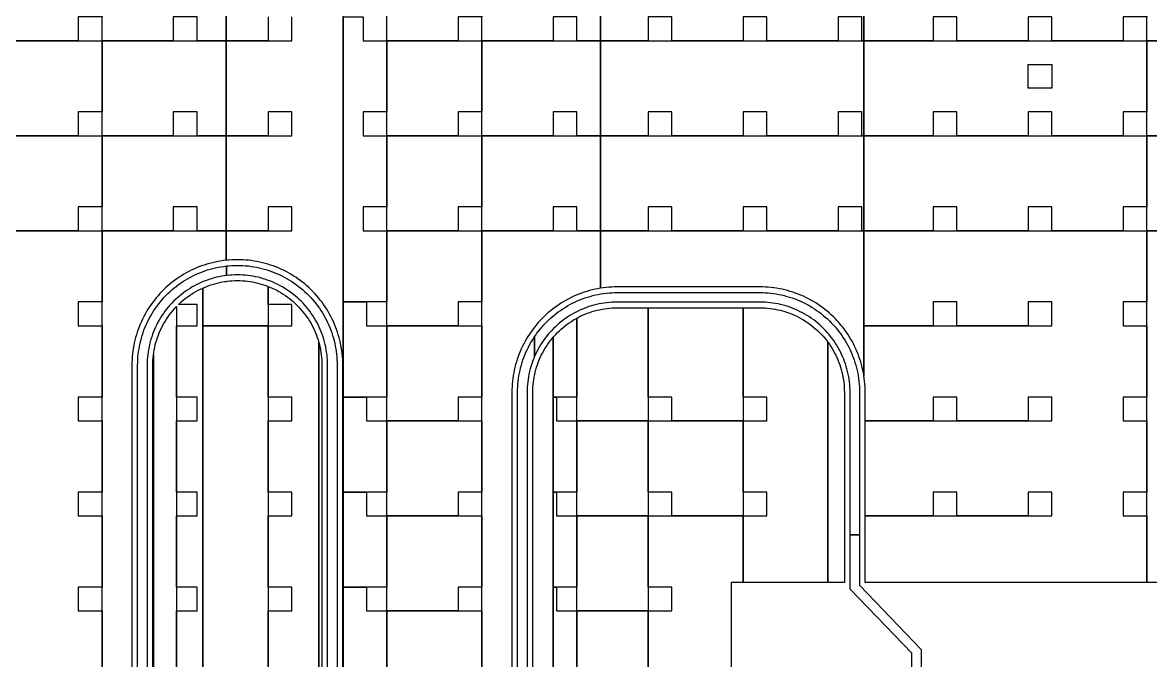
# Model space of a CAD drawing. Extents: x -4500 to 4500, y -3250 to 3250.
# Drawn here: x -1071 to 116, y -615 to 57 of the extents above; entities that cross this region are included whole.
import ezdxf

# ---------------------------------------------------------------- set-up
doc = ezdxf.new("R2010")
doc.units = 0
for name, color, linetype in [('L1D100', 4, 'CONTINUOUS'), ('L1D102', 3, 'CONTINUOUS'), ('L1D11', 2, 'CONTINUOUS')]:
    doc.layers.add(name, color=color, linetype=linetype)

# ---------------------------------------------------------------- blocks, each defined once
blk = doc.blocks.new('TOP_main_1_one_hole')
at = {"layer": 'L1D102'}
blk.add_lwpolyline([(-12.5, -12.5), (-12.5, 12.5), (12.5, 12.5), (12.5, -12.5), (12.5, -12.5)], close=True, dxfattribs=at)
blk = doc.blocks.new('TOP_main_1_Cheese_100')
at = {"layer": 'L1D100'}
for points in [[(-734, -1051.522), (-734, -303.978), (-734.039, -301.023), (-734.157, -298.07), (-734.354, -295.122), (-734.629, -292.18), (-734.982, -289.246), (-735.413, -286.323), (-735.922, -283.412), (-736.508, -280.516), (-737.171, -277.637), (-737.91, -274.776), (-738.726, -271.936), (-739.616, -269.118), (-740.582, -266.326), (-741.621, -263.559), (-742.734, -260.822), (-743.919, -258.115), (-745.175, -255.441), (-746.503, -252.801), (-747.9, -250.197), (-749.366, -247.632), (-750.9, -245.106), (-752.5, -242.622), (-754.167, -240.182), (-755.897, -237.787), (-756.116, -237.5), (-757.691, -235.439), (-759.546, -233.139), (-761.462, -230.889), (-763.437, -228.692), (-765.47, -226.548), (-767.56, -224.458), (-769.704, -222.425), (-771.902, -220.45), (-774.151, -218.534), (-776.451, -216.678), (-778.799, -214.885), (-781.194, -213.154), (-783.635, -211.488), (-786.119, -209.888), (-788.644, -208.354), (-791.21, -206.888), (-793.813, -205.49), (-796.453, -204.163), (-799.128, -202.906), (-801.834, -201.721), (-804.572, -200.609), (-807.338, -199.569), (-810.131, -198.604), (-812.948, -197.713), (-815.788, -196.898), (-818.649, -196.159), (-821.529, -195.496), (-824.425, -194.91), (-827.336, -194.401), (-830.259, -193.97), (-833.192, -193.616), (-836.135, -193.341), (-839.083, -193.145), (-842.035, -193.027), (-844.99, -192.988), (-845.01, -192.988), (-847.965, -193.027), (-850.917, -193.145), (-853.865, -193.341), (-856.808, -193.616), (-856.808, -162.5), (-787.5, -162.5), (-787.5, -137.5), (-812.5, -137.5), (-812.5, -162.5), (-856.808, -162.5), (-856.808, -62.5), (-787.5, -62.5), (-787.5, -37.5), (-812.5, -37.5), (-812.5, -62.5), (-856.808, -62.5), (-856.808, 37.5), (-787.5, 37.5), (-787.5, 62.5)], [(-812.5, 62.5), (-812.5, 37.5), (-856.808, 37.5), (-856.808, 137.5)], [(-733.635, 1069.433), (-733.635, -1059.576)], [(-1087.5, -162.5), (-987.5, -162.5), (-987.5, -237.5), (-1012.5, -237.5), (-1012.5, -262.5), (-987.5, -262.5), (-987.5, -337.5), (-1012.5, -337.5), (-1012.5, -362.5), (-987.5, -362.5), (-987.5, -437.5), (-1012.5, -437.5), (-1012.5, -462.5), (-987.5, -462.5), (-987.5, -537.5), (-1012.5, -537.5), (-1012.5, -562.5), (-987.5, -562.5), (-987.5, -637.5)], [(-987.5, -1119.44), (-987.5, -162.5), (-856.808, -162.5), (-856.808, -193.616), (-859.741, -193.97), (-862.664, -194.401), (-865.575, -194.91), (-868.471, -195.496), (-871.351, -196.159), (-874.212, -196.898), (-877.052, -197.713), (-879.869, -198.604), (-882.662, -199.569), (-885.428, -200.609), (-888.166, -201.721), (-890.872, -202.906), (-893.547, -204.163), (-896.187, -205.49), (-898.79, -206.888), (-901.356, -208.354), (-903.881, -209.888), (-906.365, -211.488), (-908.806, -213.154), (-911.201, -214.885), (-913.549, -216.678), (-915.849, -218.534), (-918.098, -220.45), (-920.296, -222.425), (-922.44, -224.458), (-924.53, -226.548), (-926.563, -228.692), (-928.538, -230.889), (-930.454, -233.139), (-932.309, -235.439), (-934.103, -237.787), (-935.833, -240.182), (-937.5, -242.622), (-939.1, -245.106), (-940.634, -247.632), (-942.1, -250.197), (-943.497, -252.801), (-944.825, -255.441), (-946.081, -258.115), (-947.266, -260.822), (-948.379, -263.559), (-949.418, -266.326), (-950.384, -269.118), (-951.274, -271.936), (-952.09, -274.776), (-952.829, -277.637), (-953.492, -280.516), (-954.078, -283.412), (-954.587, -286.323), (-955.018, -289.246), (-955.371, -292.18), (-955.646, -295.122), (-955.843, -298.07), (-955.961, -301.023), (-956, -303.978), (-956, -1051.522)], [(-587.5, -1119.44), (-587.5, -162.5), (-462.664, -162.5), (-462.664, -223.013), (-465.575, -223.522), (-468.471, -224.108), (-471.351, -224.771), (-474.212, -225.51), (-477.052, -226.326), (-479.869, -227.216), (-482.662, -228.182), (-485.428, -229.221), (-488.166, -230.334), (-490.872, -231.519), (-493.547, -232.775), (-496.187, -234.103), (-498.79, -235.5), (-501.356, -236.966), (-503.881, -238.5), (-506.365, -240.1), (-508.806, -241.767), (-511.201, -243.497), (-513.549, -245.291), (-515.849, -247.146), (-518.098, -249.062), (-520.296, -251.037), (-522.44, -253.07), (-524.53, -255.16), (-526.563, -257.304), (-528.538, -259.502), (-530.454, -261.751), (-532.309, -264.051), (-534.103, -266.399), (-535.833, -268.794), (-537.5, -271.235), (-539.1, -273.719), (-540.634, -276.244), (-542.1, -278.81), (-543.497, -281.413), (-544.825, -284.053), (-546.081, -286.728), (-547.266, -289.434), (-548.379, -292.172), (-549.418, -294.938), (-550.384, -297.731), (-551.274, -300.548), (-552.09, -303.388), (-552.829, -306.249), (-553.492, -309.129), (-554.078, -312.025), (-554.587, -314.936), (-555.018, -317.859), (-555.371, -320.792), (-555.646, -323.735), (-555.843, -326.683), (-555.961, -329.635), (-556, -332.59), (-556, -1051.522)], [(184, -532.6), (112.5, -532.6), (112.5, -162.5), (445.01, -162.5)], [(-909, -637.5), (-909, -562.5), (-887.5, -562.5), (-887.5, -537.5), (-909, -537.5), (-909, -462.5), (-887.5, -462.5), (-887.5, -437.5), (-909, -437.5), (-909, -362.5), (-887.5, -362.5), (-887.5, -337.5), (-909, -337.5), (-909, -262.5), (-887.5, -262.5), (-887.5, -239.988), (-906.838, -239.988), (-906.006, -239.18), (-904.021, -237.368), (-901.983, -235.616), (-899.892, -233.926), (-897.751, -232.301), (-895.562, -230.74), (-893.327, -229.247), (-891.048, -227.822), (-888.727, -226.466), (-886.366, -225.181), (-883.967, -223.968), (-881.533, -222.828), (-881.533, -1262.5)], [(-812.5, -637.5), (-812.5, -562.5), (-787.5, -562.5), (-787.5, -537.5), (-812.5, -537.5), (-812.5, -462.5), (-787.5, -462.5), (-787.5, -437.5), (-812.5, -437.5), (-812.5, -362.5), (-787.5, -362.5), (-787.5, -337.5), (-812.5, -337.5), (-812.5, -262.5), (-787.5, -262.5), (-787.5, -239.988), (-812.5, -239.988), (-812.5, -221.141), (-810.935, -221.762), (-808.467, -222.828), (-806.033, -223.968), (-803.634, -225.181), (-801.273, -226.466), (-798.952, -227.822), (-796.673, -229.247), (-794.438, -230.74), (-792.249, -232.301), (-790.108, -233.926), (-788.017, -235.616), (-785.979, -237.368), (-783.994, -239.18), (-782.065, -241.052), (-780.193, -242.981), (-778.38, -244.966), (-776.628, -247.005), (-774.939, -249.096), (-773.313, -251.237), (-771.753, -253.426), (-770.259, -255.661), (-768.834, -257.94), (-767.478, -260.261), (-766.193, -262.622), (-764.98, -265.021), (-763.84, -267.455), (-762.774, -269.923), (-761.783, -272.421), (-760.868, -274.949), (-760.029, -277.503), (-759.269, -280.081), (-759.269, -1262.5)], [(-933.351, -1262.5), (-933.351, -293.251), (-932.987, -290.588), (-932.542, -287.937), (-932.018, -285.3), (-931.414, -282.681), (-930.731, -280.081), (-929.971, -277.503), (-929.132, -274.949), (-928.217, -272.421), (-927.226, -269.923), (-926.16, -267.455), (-925.02, -265.021), (-923.807, -262.622), (-922.522, -260.261), (-921.166, -257.94), (-919.741, -255.661), (-918.247, -253.426), (-916.687, -251.237), (-915.061, -249.096), (-913.372, -247.005), (-911.62, -244.966), (-909.807, -242.981), (-909, -242.149), (-909, -1237.5)], [(-759.269, -1262.5), (-759.269, -280.081), (-758.586, -282.681), (-757.982, -285.3), (-757.458, -287.937), (-757.013, -290.588), (-756.649, -293.251), (-756.365, -295.924), (-756.162, -298.605), (-756.041, -301.29), (-756, -303.978), (-756, -1051.522)], [(-534, -1051.522), (-534, -332.59), (-533.959, -329.902), (-533.838, -327.217), (-533.635, -324.537), (-533.351, -321.863), (-532.987, -319.2), (-532.542, -316.549), (-532.018, -313.913), (-531.414, -311.293), (-530.731, -308.693), (-530.454, -307.753), (-529.971, -306.115), (-529.132, -303.561), (-528.217, -301.034), (-527.226, -298.535), (-526.16, -296.067), (-525.02, -293.633), (-523.807, -291.234), (-522.522, -288.873), (-521.166, -286.552), (-519.741, -284.273), (-518.247, -282.038), (-516.687, -279.849), (-515.061, -277.708), (-513.372, -275.617), (-512.5, -274.603), (-512.5, -1137.5)], [(-934, -1051.522), (-934, -303.978), (-933.959, -301.29), (-933.838, -298.605), (-933.635, -295.924), (-933.351, -293.251), (-933.351, -1262.5)], [(-412.5, -637.5), (-412.5, -562.5), (-387.5, -562.5), (-387.5, -537.5), (-412.5, -537.5), (-412.5, -462.5), (-312.5, -462.5), (-312.5, -532.6), (-325, -532.6), (-325, -1182.6)]]:
    blk.add_lwpolyline(points, dxfattribs=at)
for points in [[(-1087.5, 37.5), (-1087.5, 137.5), (-987.5, 137.5), (-987.5, 62.5), (-1012.5, 62.5), (-1012.5, 37.5)], [(-987.5, 37.5), (-987.5, 137.5), (-856.808, 137.5), (-856.808, 37.5), (-887.5, 37.5), (-887.5, 62.5), (-912.5, 62.5), (-912.5, 37.5)], [(-687.5, 37.5), (-687.5, 137.5), (-587.5, 137.5), (-587.5, 62.5), (-612.5, 62.5), (-612.5, 37.5)], [(-587.5, 37.5), (-587.5, 137.5), (-462.664, 137.5), (-462.664, 37.5), (-487.5, 37.5), (-487.5, 62.5), (-512.5, 62.5), (-512.5, 37.5)], [(-462.664, 37.5), (-462.664, 137.5), (-185.413, 137.5), (-185.413, 37.5), (-187.5, 37.5), (-187.5, 62.5), (-212.5, 62.5), (-212.5, 37.5), (-287.5, 37.5), (-287.5, 62.5), (-312.5, 62.5), (-312.5, 37.5), (-387.5, 37.5), (-387.5, 62.5), (-412.5, 62.5), (-412.5, 37.5)], [(-185.413, 37.5), (-185.413, 137.5), (112.5, 137.5), (112.5, 62.5), (87.5, 62.5), (87.5, 37.5), (12.5, 37.5), (12.5, 62.5), (-12.5, 62.5), (-12.5, 37.5), (-87.5, 37.5), (-87.5, 62.5), (-112.5, 62.5), (-112.5, 37.5)], [(112.5, 37.5), (112.5, 137.5), (445.01, 137.5), (445.01, 37.5), (412.5, 37.5), (412.5, 62.5), (387.5, 62.5), (387.5, 37.5), (312.5, 37.5), (312.5, 62.5), (287.5, 62.5), (287.5, 37.5), (212.5, 37.5), (212.5, 62.5), (187.5, 62.5), (187.5, 37.5)], [(-733.635, -237.5), (-733.635, 62.5), (-712.5, 62.5), (-712.5, 37.5), (-687.5, 37.5), (-687.5, -37.5), (-712.5, -37.5), (-712.5, -62.5), (-687.5, -62.5), (-687.5, -137.5), (-712.5, -137.5), (-712.5, -162.5), (-687.5, -162.5), (-687.5, -237.5)], [(-1087.5, -62.5), (-1087.5, 37.5), (-987.5, 37.5), (-987.5, -37.5), (-1012.5, -37.5), (-1012.5, -62.5)], [(-987.5, -62.5), (-987.5, 37.5), (-856.808, 37.5), (-856.808, -62.5), (-887.5, -62.5), (-887.5, -37.5), (-912.5, -37.5), (-912.5, -62.5)], [(-687.5, -62.5), (-687.5, 37.5), (-587.5, 37.5), (-587.5, -37.5), (-612.5, -37.5), (-612.5, -62.5)], [(-587.5, -62.5), (-587.5, 37.5), (-462.664, 37.5), (-462.664, -62.5), (-487.5, -62.5), (-487.5, -37.5), (-512.5, -37.5), (-512.5, -62.5)], [(-462.664, -62.5), (-462.664, 37.5), (-185.413, 37.5), (-185.413, -62.5), (-187.5, -62.5), (-187.5, -37.5), (-212.5, -37.5), (-212.5, -62.5), (-287.5, -62.5), (-287.5, -37.5), (-312.5, -37.5), (-312.5, -62.5), (-387.5, -62.5), (-387.5, -37.5), (-412.5, -37.5), (-412.5, -62.5)], [(-185.413, -62.5), (-185.413, 37.5), (112.5, 37.5), (112.5, -37.5), (87.5, -37.5), (87.5, -62.5), (12.5, -62.5), (12.5, -37.5), (-12.5, -37.5), (-12.5, -62.5), (-87.5, -62.5), (-87.5, -37.5), (-112.5, -37.5), (-112.5, -62.5)], [(112.5, -62.5), (112.5, 37.5), (445.01, 37.5), (445.01, -62.5), (412.5, -62.5), (412.5, -37.5), (387.5, -37.5), (387.5, -62.5), (312.5, -62.5), (312.5, -37.5), (287.5, -37.5), (287.5, -62.5), (212.5, -62.5), (212.5, -37.5), (187.5, -37.5), (187.5, -62.5)], [(-1087.5, -162.5), (-1087.5, -62.5), (-987.5, -62.5), (-987.5, -137.5), (-1012.5, -137.5), (-1012.5, -162.5)], [(-987.5, -162.5), (-987.5, -62.5), (-856.808, -62.5), (-856.808, -162.5), (-887.5, -162.5), (-887.5, -137.5), (-912.5, -137.5), (-912.5, -162.5)], [(-687.5, -162.5), (-687.5, -62.5), (-587.5, -62.5), (-587.5, -137.5), (-612.5, -137.5), (-612.5, -162.5)], [(-587.5, -162.5), (-587.5, -62.5), (-462.664, -62.5), (-462.664, -162.5), (-487.5, -162.5), (-487.5, -137.5), (-512.5, -137.5), (-512.5, -162.5)], [(-462.664, -162.5), (-462.664, -62.5), (-185.413, -62.5), (-185.413, -162.5), (-187.5, -162.5), (-187.5, -137.5), (-212.5, -137.5), (-212.5, -162.5), (-287.5, -162.5), (-287.5, -137.5), (-312.5, -137.5), (-312.5, -162.5), (-387.5, -162.5), (-387.5, -137.5), (-412.5, -137.5), (-412.5, -162.5)], [(-185.413, -162.5), (-185.413, -62.5), (112.5, -62.5), (112.5, -137.5), (87.5, -137.5), (87.5, -162.5), (12.5, -162.5), (12.5, -137.5), (-12.5, -137.5), (-12.5, -162.5), (-87.5, -162.5), (-87.5, -137.5), (-112.5, -137.5), (-112.5, -162.5)], [(112.5, -162.5), (112.5, -62.5), (445.01, -62.5), (445.01, -162.5), (412.5, -162.5), (412.5, -137.5), (387.5, -137.5), (387.5, -162.5), (312.5, -162.5), (312.5, -137.5), (287.5, -137.5), (287.5, -162.5), (212.5, -162.5), (212.5, -137.5), (187.5, -137.5), (187.5, -162.5)], [(-687.5, -262.5), (-687.5, -162.5), (-587.5, -162.5), (-587.5, -237.5), (-612.5, -237.5), (-612.5, -262.5)], [(-185.413, -314.936), (-185.922, -312.025), (-186.508, -309.129), (-187.171, -306.249), (-187.91, -303.388), (-188.726, -300.548), (-189.616, -297.731), (-190.582, -294.938), (-191.621, -292.172), (-192.734, -289.434), (-193.919, -286.728), (-195.175, -284.053), (-196.503, -281.413), (-197.9, -278.81), (-199.366, -276.244), (-200.9, -273.719), (-202.5, -271.235), (-204.167, -268.794), (-205.897, -266.399), (-207.691, -264.051), (-208.942, -262.5), (-209.546, -261.751), (-211.462, -259.502), (-213.437, -257.304), (-215.47, -255.16), (-217.56, -253.07), (-219.704, -251.037), (-221.902, -249.062), (-224.151, -247.146), (-226.451, -245.291), (-228.799, -243.497), (-231.194, -241.767), (-233.635, -240.1), (-236.119, -238.5), (-238.644, -236.966), (-241.21, -235.5), (-243.813, -234.103), (-246.453, -232.775), (-249.128, -231.519), (-251.834, -230.334), (-254.572, -229.221), (-257.338, -228.182), (-260.131, -227.216), (-262.948, -226.326), (-265.788, -225.51), (-268.649, -224.771), (-271.529, -224.108), (-274.425, -223.522), (-277.336, -223.013), (-280.259, -222.582), (-283.192, -222.229), (-286.135, -221.954), (-289.083, -221.757), (-292.035, -221.639), (-294.99, -221.6), (-445.01, -221.6), (-447.965, -221.639), (-450.917, -221.757), (-453.865, -221.954), (-456.808, -222.229), (-459.741, -222.582), (-462.664, -223.013), (-462.664, -162.5), (-185.413, -162.5)], [(-184, -532.6), (-184, -462.5), (-112.5, -462.5), (-87.5, -462.5), (-12.5, -462.5), (12.5, -462.5), (12.5, -437.5), (-12.5, -437.5), (-12.5, -462.5), (-87.5, -462.5), (-87.5, -437.5), (-112.5, -437.5), (-112.5, -462.5), (-184, -462.5), (-184, -362.5), (-112.5, -362.5), (-87.5, -362.5), (-12.5, -362.5), (12.5, -362.5), (12.5, -337.5), (-12.5, -337.5), (-12.5, -362.5), (-87.5, -362.5), (-87.5, -337.5), (-112.5, -337.5), (-112.5, -362.5), (-184, -362.5), (-184, -332.59), (-184.039, -329.635), (-184.157, -326.683), (-184.354, -323.735), (-184.629, -320.792), (-184.982, -317.859), (-185.413, -314.936), (-185.413, -262.5), (-112.5, -262.5), (-87.5, -262.5), (-12.5, -262.5), (12.5, -262.5), (12.5, -237.5), (-12.5, -237.5), (-12.5, -262.5), (-87.5, -262.5), (-87.5, -237.5), (-112.5, -237.5), (-112.5, -262.5), (-185.413, -262.5), (-185.413, -162.5), (112.5, -162.5), (112.5, -237.5), (87.5, -237.5), (87.5, -262.5), (112.5, -262.5), (112.5, -337.5), (87.5, -337.5), (87.5, -362.5), (112.5, -362.5), (112.5, -437.5), (87.5, -437.5), (87.5, -462.5), (112.5, -462.5), (112.5, -532.6)], [(-881.533, -262.5), (-881.533, -222.828), (-879.065, -221.762), (-876.566, -220.771), (-874.039, -219.855), (-871.485, -219.017), (-868.907, -218.256), (-866.307, -217.574), (-863.687, -216.97), (-861.051, -216.445), (-858.4, -216.001), (-856.808, -215.783), (-855.737, -215.636), (-853.063, -215.353), (-850.383, -215.15), (-847.698, -215.028), (-845.01, -214.988), (-844.99, -214.988), (-842.302, -215.028), (-839.617, -215.15), (-836.937, -215.353), (-834.263, -215.636), (-831.6, -216.001), (-828.949, -216.445), (-826.313, -216.97), (-823.693, -217.574), (-821.093, -218.256), (-818.515, -219.017), (-815.961, -219.855), (-813.434, -220.771), (-812.5, -221.141), (-812.5, -262.5)], [(-733.635, -337.5), (-733.635, -237.5), (-709, -237.5), (-709, -262.5), (-687.5, -262.5), (-687.5, -337.5)], [(-487.5, -362.5), (-487.5, -254.411), (-486.366, -253.793), (-483.967, -252.58), (-481.533, -251.44), (-479.065, -250.374), (-476.566, -249.383), (-474.039, -248.468), (-471.485, -247.629), (-468.907, -246.869), (-466.307, -246.186), (-463.687, -245.582), (-461.051, -245.058), (-458.4, -244.613), (-455.737, -244.249), (-453.063, -243.965), (-450.383, -243.762), (-447.698, -243.641), (-445.01, -243.6), (-412.5, -243.6), (-412.5, -362.5)], [(-387.5, -362.5), (-387.5, -337.5), (-412.5, -337.5), (-412.5, -243.6), (-312.5, -243.6), (-312.5, -362.5)], [(-312.5, -532.6), (-312.5, -462.5), (-287.5, -462.5), (-287.5, -437.5), (-312.5, -437.5), (-312.5, -362.5), (-287.5, -362.5), (-287.5, -337.5), (-312.5, -337.5), (-312.5, -243.6), (-294.99, -243.6), (-292.302, -243.641), (-289.617, -243.762), (-286.937, -243.965), (-284.263, -244.249), (-281.6, -244.613), (-278.949, -245.058), (-276.313, -245.582), (-273.693, -246.186), (-271.093, -246.869), (-268.515, -247.629), (-265.961, -248.468), (-263.434, -249.383), (-260.935, -250.374), (-258.467, -251.44), (-256.033, -252.58), (-253.634, -253.793), (-251.273, -255.078), (-248.952, -256.434), (-246.673, -257.859), (-244.438, -259.353), (-242.249, -260.913), (-240.108, -262.539), (-238.017, -264.228), (-235.979, -265.98), (-233.994, -267.793), (-232.065, -269.665), (-230.193, -271.594), (-228.38, -273.579), (-226.628, -275.617), (-224.939, -277.708), (-223.313, -279.849), (-223.313, -532.6)], [(-512.5, -337.5), (-512.5, -274.603), (-511.62, -273.579), (-509.807, -271.594), (-507.935, -269.665), (-506.006, -267.793), (-504.021, -265.98), (-501.983, -264.228), (-499.892, -262.539), (-497.751, -260.913), (-495.562, -259.353), (-493.327, -257.859), (-491.048, -256.434), (-488.727, -255.078), (-487.5, -254.411), (-487.5, -337.5)], [(-881.533, -1262.5), (-881.533, -262.5), (-812.5, -262.5), (-812.5, -1262.5)], [(-687.5, -362.5), (-687.5, -262.5), (-587.5, -262.5), (-587.5, -337.5), (-612.5, -337.5), (-612.5, -362.5)], [(-223.313, -532.6), (-223.313, -279.849), (-221.753, -282.038), (-220.259, -284.273), (-218.834, -286.552), (-217.478, -288.873), (-216.193, -291.234), (-214.98, -293.633), (-213.84, -296.067), (-212.774, -298.535), (-211.783, -301.034), (-210.868, -303.561), (-210.029, -306.115), (-209.269, -308.693), (-208.586, -311.293), (-207.982, -313.913), (-207.458, -316.549), (-207.013, -319.2), (-206.649, -321.863), (-206.365, -324.537), (-206.162, -327.217), (-206.041, -329.902), (-206, -332.59), (-206, -532.6)], [(-733.635, -437.5), (-733.635, -337.5), (-709, -337.5), (-709, -362.5), (-687.5, -362.5), (-687.5, -437.5)], [(-512.5, -437.5), (-512.5, -337.5), (-509, -337.5), (-509, -362.5), (-487.5, -362.5), (-487.5, -437.5)], [(-687.5, -462.5), (-687.5, -362.5), (-587.5, -362.5), (-587.5, -437.5), (-612.5, -437.5), (-612.5, -462.5)], [(-487.5, -462.5), (-487.5, -362.5), (-412.5, -362.5), (-412.5, -462.5)], [(-387.5, -462.5), (-387.5, -437.5), (-412.5, -437.5), (-412.5, -362.5), (-312.5, -362.5), (-312.5, -462.5)], [(-733.635, -537.5), (-733.635, -437.5), (-709, -437.5), (-709, -462.5), (-687.5, -462.5), (-687.5, -537.5)], [(-512.5, -537.5), (-512.5, -437.5), (-509, -437.5), (-509, -462.5), (-487.5, -462.5), (-487.5, -537.5)], [(-687.5, -562.5), (-687.5, -462.5), (-587.5, -462.5), (-587.5, -537.5), (-612.5, -537.5), (-612.5, -562.5)], [(-487.5, -562.5), (-487.5, -462.5), (-412.5, -462.5), (-412.5, -562.5)], [(-733.635, -637.5), (-733.635, -537.5), (-709, -537.5), (-709, -562.5), (-687.5, -562.5), (-687.5, -637.5)], [(-512.5, -637.5), (-512.5, -537.5), (-509, -537.5), (-509, -562.5), (-487.5, -562.5), (-487.5, -637.5)], [(-687.5, -662.5), (-687.5, -562.5), (-587.5, -562.5), (-587.5, -637.5), (-612.5, -637.5), (-612.5, -662.5)], [(-487.5, -662.5), (-487.5, -562.5), (-412.5, -562.5), (-412.5, -662.5)]]:
    blk.add_lwpolyline(points, close=True, dxfattribs=at)
blk = doc.blocks.new('TOP_main_1')
at = {"layer": 'L1D11'}
for points in [[(-950, -1051.522), (-950, -303.978), (-949.96, -301.085), (-949.841, -298.194), (-949.641, -295.308), (-949.363, -292.428), (-949.005, -289.557), (-948.568, -286.697), (-948.053, -283.85), (-947.459, -281.018), (-946.787, -278.204), (-946.039, -275.409), (-945.213, -272.637), (-944.311, -269.887), (-943.334, -267.164), (-942.283, -264.469), (-941.157, -261.804), (-939.958, -259.17), (-938.688, -256.571), (-937.346, -254.008), (-935.934, -251.483), (-934.453, -248.997), (-932.904, -246.554), (-931.288, -244.153), (-929.607, -241.799), (-927.862, -239.491), (-926.054, -237.233), (-924.184, -235.025), (-922.254, -232.87), (-920.265, -230.768), (-918.219, -228.723), (-916.118, -226.734), (-913.962, -224.804), (-911.755, -222.934), (-909.496, -221.126), (-907.189, -219.38), (-904.834, -217.699), (-902.434, -216.084), (-899.99, -214.535), (-897.505, -213.054), (-894.98, -211.642), (-892.416, -210.3), (-889.817, -209.029), (-887.184, -207.831), (-884.519, -206.705), (-881.823, -205.653), (-879.1, -204.676), (-876.351, -203.775), (-873.578, -202.949), (-870.784, -202.2), (-867.969, -201.529), (-865.138, -200.935), (-862.291, -200.42), (-859.431, -199.983), (-856.56, -199.625), (-856.56, -209.699), (-858.777, -209.991), (-861.505, -210.431), (-864.219, -210.95), (-866.916, -211.548), (-869.595, -212.224), (-872.253, -212.978), (-874.889, -213.809), (-877.498, -214.716), (-880.081, -215.699), (-882.634, -216.756), (-885.155, -217.887), (-887.641, -219.091), (-890.092, -220.367), (-892.505, -221.714), (-894.878, -223.13), (-897.208, -224.615), (-899.494, -226.166), (-901.734, -227.784), (-903.926, -229.466), (-906.068, -231.211), (-908.159, -233.018), (-910.196, -234.884), (-912.178, -236.81), (-914.103, -238.792), (-915.97, -240.829), (-917.777, -242.919), (-919.522, -245.061), (-921.204, -247.254), (-922.821, -249.494), (-924.373, -251.78), (-925.858, -254.11), (-927.274, -256.483), (-928.62, -258.895), (-929.896, -261.346), (-931.1, -263.833), (-932.231, -266.354), (-933.289, -268.907), (-934.271, -271.489), (-935.179, -274.099), (-936.009, -276.734), (-936.763, -279.392), (-937.44, -282.071), (-938.038, -284.769), (-938.557, -287.483), (-938.997, -290.211), (-939.358, -292.95), (-939.639, -295.699), (-939.839, -298.454), (-939.96, -301.215), (-940, -303.978), (-940, -1051.522)], [(-750, -1051.522), (-750, -303.978), (-750.04, -301.215), (-750.161, -298.454), (-750.361, -295.699), (-750.642, -292.95), (-751.003, -290.211), (-751.443, -287.483), (-751.962, -284.769), (-752.56, -282.071), (-753.237, -279.392), (-753.991, -276.734), (-754.821, -274.099), (-755.729, -271.489), (-756.711, -268.907), (-757.769, -266.354), (-758.9, -263.833), (-760.104, -261.346), (-761.38, -258.895), (-762.726, -256.483), (-764.142, -254.11), (-765.627, -251.78), (-767.179, -249.494), (-768.796, -247.254), (-770.478, -245.061), (-772.223, -242.919), (-774.03, -240.829), (-775.897, -238.792), (-777.822, -236.81), (-779.804, -234.884), (-781.841, -233.018), (-783.932, -231.211), (-786.074, -229.466), (-788.266, -227.784), (-790.506, -226.166), (-792.792, -224.615), (-795.122, -223.13), (-797.495, -221.714), (-799.908, -220.367), (-802.359, -219.091), (-804.845, -217.887), (-807.366, -216.756), (-809.919, -215.699), (-812.502, -214.716), (-815.111, -213.809), (-817.747, -212.978), (-820.405, -212.224), (-823.084, -211.548), (-825.781, -210.95), (-828.495, -210.431), (-831.223, -209.991), (-833.962, -209.63), (-836.711, -209.349), (-839.467, -209.148), (-842.227, -209.028), (-844.99, -208.988), (-845.01, -208.988), (-847.773, -209.028), (-850.533, -209.148), (-853.289, -209.349), (-856.038, -209.63), (-856.56, -209.699), (-856.56, -199.625), (-853.68, -199.346), (-850.794, -199.147), (-847.903, -199.027), (-845.01, -198.988), (-844.99, -198.988), (-842.097, -199.027), (-839.206, -199.147), (-836.32, -199.346), (-833.44, -199.625), (-830.569, -199.983), (-827.709, -200.42), (-824.862, -200.935), (-822.031, -201.529), (-819.216, -202.2), (-816.422, -202.949), (-813.649, -203.775), (-810.9, -204.676), (-808.177, -205.653), (-805.481, -206.705), (-802.816, -207.831), (-800.183, -209.029), (-797.584, -210.3), (-795.02, -211.642), (-792.495, -213.054), (-790.01, -214.535), (-787.566, -216.084), (-785.166, -217.699), (-782.811, -219.38), (-780.504, -221.126), (-778.245, -222.934), (-776.038, -224.804), (-773.882, -226.734), (-771.781, -228.723), (-769.735, -230.768), (-767.746, -232.87), (-765.816, -235.025), (-763.946, -237.233), (-762.138, -239.491), (-760.393, -241.799), (-758.712, -244.153), (-757.096, -246.554), (-755.547, -248.997), (-754.066, -251.483), (-752.654, -254.008), (-751.312, -256.571), (-750.042, -259.17), (-748.843, -261.804), (-747.717, -264.469), (-746.666, -267.164), (-745.689, -269.887), (-744.787, -272.637), (-743.961, -275.409), (-743.213, -278.204), (-742.541, -281.018), (-741.947, -283.85), (-741.432, -286.697), (-740.995, -289.557), (-740.637, -292.428), (-740.359, -295.308), (-740.159, -298.194), (-740.04, -301.085), (-740, -303.978), (-740, -1051.522)], [(-550, -1051.522), (-550, -332.59), (-549.96, -329.697), (-549.841, -326.806), (-549.641, -323.92), (-549.363, -321.04), (-549.005, -318.169), (-548.568, -315.309), (-548.053, -312.462), (-547.459, -309.631), (-546.787, -306.816), (-546.039, -304.022), (-545.213, -301.249), (-544.311, -298.5), (-543.334, -295.777), (-542.283, -293.081), (-541.157, -290.416), (-539.958, -287.783), (-538.688, -285.184), (-537.346, -282.62), (-535.934, -280.095), (-534.453, -277.61), (-532.904, -275.166), (-532.231, -274.167), (-532.231, -294.966), (-533.289, -297.519), (-534.271, -300.102), (-535.179, -302.711), (-536.009, -305.347), (-536.763, -308.005), (-537.44, -310.684), (-538.038, -313.381), (-538.557, -316.095), (-538.997, -318.823), (-539.358, -321.562), (-539.639, -324.311), (-539.839, -327.067), (-539.96, -329.827), (-540, -332.59), (-540, -1051.522)]]:
    blk.add_lwpolyline(points, dxfattribs=at)
for points in [[(-200, -482.6), (-200, -332.59), (-200.04, -329.827), (-200.161, -327.067), (-200.361, -324.311), (-200.642, -321.562), (-201.003, -318.823), (-201.443, -316.095), (-201.962, -313.381), (-202.56, -310.684), (-203.237, -308.005), (-203.991, -305.347), (-204.821, -302.711), (-205.729, -300.102), (-206.711, -297.519), (-207.769, -294.966), (-208.9, -292.445), (-210.104, -289.959), (-211.38, -287.508), (-212.726, -285.095), (-214.142, -282.722), (-215.627, -280.392), (-217.179, -278.106), (-218.796, -275.866), (-220.478, -273.674), (-222.223, -271.532), (-224.03, -269.441), (-225.897, -267.404), (-227.822, -265.422), (-229.804, -263.497), (-231.841, -261.63), (-233.932, -259.823), (-236.074, -258.078), (-238.266, -256.396), (-240.506, -254.779), (-242.792, -253.227), (-245.122, -251.742), (-247.495, -250.326), (-249.908, -248.98), (-252.359, -247.704), (-254.845, -246.5), (-257.366, -245.369), (-259.919, -244.311), (-262.502, -243.329), (-265.111, -242.421), (-267.747, -241.591), (-270.405, -240.837), (-273.084, -240.16), (-275.781, -239.562), (-278.495, -239.043), (-281.223, -238.603), (-283.962, -238.242), (-286.711, -237.961), (-289.467, -237.761), (-292.227, -237.64), (-294.99, -237.6), (-445.01, -237.6), (-447.773, -237.64), (-450.533, -237.761), (-453.289, -237.961), (-456.038, -238.242), (-458.777, -238.603), (-461.505, -239.043), (-464.219, -239.562), (-466.916, -240.16), (-469.595, -240.837), (-472.253, -241.591), (-474.889, -242.421), (-477.498, -243.329), (-480.081, -244.311), (-482.634, -245.369), (-485.155, -246.5), (-487.641, -247.704), (-490.092, -248.98), (-492.505, -250.326), (-494.878, -251.742), (-497.208, -253.227), (-499.494, -254.779), (-501.734, -256.396), (-503.926, -258.078), (-506.068, -259.823), (-508.159, -261.63), (-510.196, -263.497), (-512.178, -265.422), (-514.103, -267.404), (-515.97, -269.441), (-517.777, -271.532), (-519.522, -273.674), (-521.204, -275.866), (-522.821, -278.106), (-524.373, -280.392), (-525.858, -282.722), (-527.274, -285.095), (-528.62, -287.508), (-529.896, -289.959), (-531.1, -292.445), (-532.231, -294.966), (-532.231, -274.167), (-531.288, -272.766), (-529.607, -270.411), (-527.862, -268.104), (-526.054, -265.845), (-524.184, -263.638), (-522.254, -261.482), (-520.265, -259.381), (-518.219, -257.335), (-516.118, -255.346), (-513.962, -253.416), (-511.755, -251.546), (-509.496, -249.738), (-507.189, -247.993), (-504.834, -246.312), (-502.434, -244.696), (-499.99, -243.147), (-497.505, -241.666), (-494.98, -240.254), (-492.416, -238.912), (-489.817, -237.642), (-487.184, -236.443), (-484.519, -235.317), (-481.823, -234.266), (-479.1, -233.289), (-476.351, -232.387), (-473.578, -231.561), (-470.784, -230.813), (-467.969, -230.141), (-465.138, -229.547), (-462.291, -229.032), (-459.431, -228.595), (-456.56, -228.237), (-453.68, -227.959), (-450.794, -227.759), (-447.903, -227.64), (-445.01, -227.6), (-294.99, -227.6), (-292.097, -227.64), (-289.206, -227.759), (-286.32, -227.959), (-283.44, -228.237), (-280.569, -228.595), (-277.709, -229.032), (-274.862, -229.547), (-272.031, -230.141), (-269.216, -230.813), (-266.422, -231.561), (-263.649, -232.387), (-260.9, -233.289), (-258.177, -234.266), (-255.481, -235.317), (-252.816, -236.443), (-250.183, -237.642), (-247.584, -238.912), (-245.02, -240.254), (-242.495, -241.666), (-240.01, -243.147), (-237.566, -244.696), (-235.166, -246.312), (-232.811, -247.993), (-230.504, -249.738), (-228.245, -251.546), (-226.038, -253.416), (-223.882, -255.346), (-221.781, -257.335), (-219.735, -259.381), (-217.746, -261.482), (-215.816, -263.638), (-213.946, -265.845), (-212.138, -268.104), (-210.393, -270.411), (-208.712, -272.766), (-207.096, -275.166), (-205.547, -277.61), (-204.066, -280.095), (-202.654, -282.62), (-201.312, -285.184), (-200.042, -287.783), (-198.843, -290.416), (-197.717, -293.081), (-196.666, -295.777), (-195.689, -298.5), (-194.787, -301.249), (-193.961, -304.022), (-193.213, -306.816), (-192.541, -309.631), (-191.947, -312.462), (-191.432, -315.309), (-190.995, -318.169), (-190.637, -321.04), (-190.359, -323.92), (-190.159, -326.806), (-190.04, -329.697), (-190, -332.59), (-190, -482.6)], [(-135, -630.1), (-135, -607.116), (-200, -539.616), (-200, -482.6), (-190, -482.6), (-190, -535.584), (-125, -603.084), (-125, -630.1)]]:
    blk.add_lwpolyline(points, close=True, dxfattribs=at)
for name in ['TOP_main_1_Cheese_100', 'TOP_main_1_one_hole']:
    blk.add_blockref(name, (0, 0))
blk = doc.blocks.new('TOP_main')
blk.add_blockref('TOP_main_1', (0, 0))

msp = doc.modelspace()

# ---------------------------------------------------------------- block references
msp.add_blockref('TOP_main', (0, 0))

doc.saveas('drawing.dxf')
